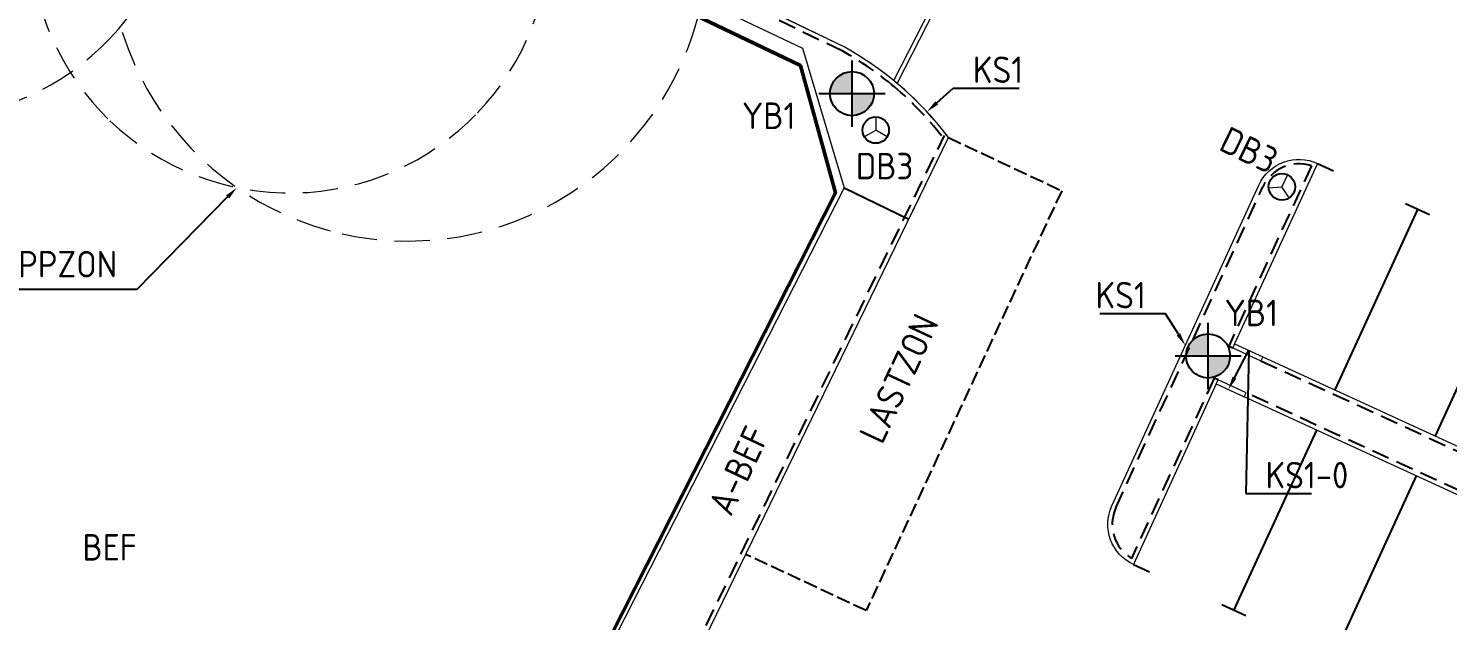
# Model space of a CAD drawing. Header units: metres. Extents: x 0 to 172473, y 0 to 6580575.
# Drawn here: x 172387.39 to 172419.59, y 6580480.28 to 6580493.7 of the extents above; entities that cross this region are included whole.
import ezdxf
from ezdxf import colors
from ezdxf.entities.mleader import LeaderData, LeaderLine
from ezdxf.enums import TextEntityAlignment as Align
from ezdxf.math import Vec2, Vec3

# ---------------------------------------------------------------- set-up
doc = ezdxf.new("R2010")
doc.units = ezdxf.units.M
doc.header["$LTSCALE"] = 0.2
for name, pattern in [('013_STRECKAD', [1.95, 1.56, -0.39]), ('DASHED', [6, 4, -2]), ('KANTSTOD1', [3, 2, -1])]:
    doc.linetypes.add(name, pattern=pattern)
for name, color, linetype in [('L-1600-T2-', 3, 'Continuous'), ('L-1822---N-', 1, 'Continuous'), ('L-DC----T1- Överbyggnad beteckning', 1, 'Continuous'), ('L-DE----T1-', 1, 'Continuous'), ('L-DE----T4-', 1, 'Continuous'), ('M-001-10_text sitplan', 3, 'Continuous'), ('M-236 KANTSTÖD', 1, 'KANTSTOD_DOUBLE_TYP1_1-200_20V'), ('M-282_ytskiktsbeteckningar', 3, 'Continuous'), ('M-423_VA-punkt', 3, 'Continuous'), ('M-714_El-tele_punkt', 1, 'Continuous'), ('R-P-----T1-', 1, 'Continuous'), ('R-P-----T4-', 1, 'Continuous')]:
    doc.layers.add(name, color=color, linetype=linetype)
for name, color, linetype, lineweight in [('L-DC----H1- (HÅRDGJORDA YTOR)_', 1, 'Continuous', 13), ('L-DED1--EJN (ränndal)_', 4, 'Continuous', 25), ('L-DEE---EJN (väg- och ytmarkering)', 9, 'Continuous', 25), ('L-DEG5--EIN (staket plank)_', 1, 'STAKET', 50), ('L-träd_inmätt krona dropzon', 4, 'DASHED', 18)]:
    doc.layers.add(name, color=color, linetype=linetype, lineweight=lineweight)
doc.styles.add('Beteckningar', font='isocp2.shx')
doc.styles.add('ISOCP', font='isocp.shx')
doc.styles.add('ISOCPEUR', font='isocpeur.ttf', dxfattribs={"height": 3.5})
doc.styles.get("Standard").update_dxf_attribs({"font": 'arial.ttf'})
doc.linetypes.add('KANTSTOD_DOUBLE_TYP1_1-200_20V', pattern='A,0.25,[2,K.SHX,S=0.1,R=0,X=0,Y=1],0.5,[2,K.SHX,S=0.1,R=0,X=0,Y=1],0.5,[2,K.SHX,S=0.1,R=0,X=0,Y=1],0.5,[2,K.SHX,S=0.1,R=0,X=0,Y=1],0.5,[2,K.SHX,S=0.1,R=0,X=0,Y=1],0.5,[2,K.SHX,S=0.1,R=0,X=0,Y=1],0.5,[2,K.SHX,S=0.1,R=0,X=0,Y=1],1.75', length=5)
doc.linetypes.add('STAKET', pattern='A,6,[7,ke_lineshapes.shx,S=2,R=-40,X=0,Y=-1.55],1.5,[7,ke_lineshapes.shx,S=2,R=-40,X=0,Y=-1.55],2', length=9.5)

# ---------------------------------------------------------------- blocks, each defined once
blk = doc.blocks.new('Belysningsstolpe')
at = {"linetype": 'ByBlock'}
h = blk.add_hatch(color=0, dxfattribs=at)
h.dxf.hatch_style = 1
h.paths.add_polyline_path([(-0.5, 0), (0, 0), (0, 0.5, 0.414214)])
h.paths.add_polyline_path([(0, -0.5, 0.414214), (0.5, 0), (0, 0)])
at = {"color": 0}
for p, q in [((0, -0.75), (0, 0.75)), ((-0.75, 0), (0.75, 0))]:
    blk.add_line(p, q, dxfattribs=at)
at = {"color": 0, "linetype": 'ByBlock'}
blk.add_circle((0, 0), 0.5, dxfattribs=at)
at = {"layer": 'L-DE----T1-', "style": 'Beteckningar'}
blk.add_attdef('BET', (0.54, 0.513), '', height=0.5, dxfattribs=at)
at = {"layer": 'L-DE----T4-', "style": 'Beteckningar'}
blk.add_attdef('ID', (0.54, -0.306), '', height=0.5, dxfattribs=at)
blk = doc.blocks.new('DB-K')
at = {"color": 0, "linetype": 'ByBlock', "lineweight": 13}
for p in [(-0.26, -0.15), (0, 0.3), (0.26, -0.15)]:
    blk.add_line(p, (0, 0), dxfattribs=at)
at = {"color": 0, "linetype": 'ByBlock', "lineweight": -2}
blk.add_circle((0, 0), 0.3, dxfattribs=at)
at = {"layer": 'R-P-----T1-', "style": 'Beteckningar', "flags": 8}
blk.add_attdef('BET', (0.302, 0.301), '', height=0.5, dxfattribs=at)
at = {"layer": 'R-P-----T4-', "style": 'Beteckningar'}
blk.add_attdef('ID', (0.302, -0.502), '', height=0.5, dxfattribs=at)
blk = doc.blocks.new('Ytskiktssymbol')
at = {"layer": 'L-DC----T1- Överbyggnad beteckning', "color": 4, "lineweight": 13, "transparency": 16777216}
blk.add_ellipse((0, 0), major_axis=(1, 0), ratio=0.5, dxfattribs=at)
at = {"transparency": 16777216, "style": 'ISOCPEUR'}
blk.add_attdef('0', text='', height=0.5, dxfattribs=at).set_placement((0, -0.238), align=Align.CENTER)
blk = doc.blocks.new('_DotSmall')
at = {"color": 0, "linetype": 'ByBlock', "const_width": 0.5}
blk.add_lwpolyline([(-0.0625, 0, 1), (0.0625, 0, 1)], format="xyb", close=True, dxfattribs=at)

msp = doc.modelspace()

# ---------------------------------------------------------------- linework, layer by layer
at = {"layer": 'L-DC----H1- (HÅRDGJORDA YTOR)_'}
for p, q in [((172405.91, 6580493.274), (172387.361, 6580502.228)), ((172407.362, 6580489.38), (172408.262, 6580491.229))]:
    msp.add_line(p, q, dxfattribs=at)
for points in [[(172361.06, 6580494.159), (172367.807, 6580508.533), (172371.129, 6580509.272), (172404.953, 6580493.256), (172405.899, 6580490.092), (172398.635, 6580475.855)], [(172407.024, 6580492.518), (172408.545, 6580495.497)], [(172407.103, 6580492.453), (172408.645, 6580495.474)], [(172402.333, 6580479.047), (172408.262, 6580491.229)], [(172405.899, 6580490.092), (172407.362, 6580489.38)], [(172414.755, 6580486.552), (172414.713, 6580486.461)], [(172414.713, 6580486.461), (172415.349, 6580486.169)], [(172414.755, 6580486.552), (172415.391, 6580486.26)], [(172415.391, 6580486.26), (172415.349, 6580486.169)], [(172415.391, 6580486.26), (172423.526, 6580482.529)], [(172414.338, 6580485.643), (172414.38, 6580485.734)], [(172415.016, 6580485.442), (172414.38, 6580485.734)], [(172414.338, 6580485.643), (172414.974, 6580485.351)], [(172414.974, 6580485.351), (172415.016, 6580485.442)], [(172423.11, 6580481.62), (172414.974, 6580485.351)]]:
    msp.add_lwpolyline(points, dxfattribs=at)
for points in [[(172408.262, 6580491.229, 0.105264), (172405.91, 6580493.274), (172387.361, 6580502.228), (172382.599, 6580504.526)], [(172414.338, 6580485.643), (172412.462, 6580481.552), (172412.462, 6580481.552, -0.414214), (172411.97, 6580482.878), (172415.305, 6580490.15, -0.414214), (172416.631, 6580490.642), (172416.631, 6580490.642), (172414.755, 6580486.552)]]:
    msp.add_lwpolyline(points, format="xyb", dxfattribs=at)
for start, end in [(49.9168, 61.0247), (36.9885, 49.9168)]:
    msp.add_arc((172402.285, 6580486.727), 7.483, start, end, dxfattribs=at)
at = {"layer": 'L-DED1--EJN (ränndal)_'}
msp.add_line((172405.899, 6580490.092), (172407.362, 6580489.38), dxfattribs=at)
at = {"layer": 'L-DEE---EJN (väg- och ytmarkering)', "linetype": '013_STRECKAD'}
msp.add_lwpolyline([(172408.262, 6580491.229), (172410.832, 6580490.024), (172406.395, 6580480.508), (172403.664, 6580481.781)], dxfattribs=at)
at = {"layer": 'L-DEE---EJN (väg- och ytmarkering)'}
for points in [[(172416.631, 6580490.643), (172416.994, 6580490.476)], [(172418.903, 6580489.6), (172417.027, 6580485.51)], [(172419.176, 6580489.475), (172418.63, 6580489.725)], [(172421.176, 6580488.558), (172419.3, 6580484.468)], [(172414.735, 6580480.511), (172416.62, 6580484.596)], [(172417.007, 6580479.468), (172418.883, 6580483.559)], [(172412.462, 6580481.553), (172412.826, 6580481.386)], [(172415.007, 6580480.386), (172414.462, 6580480.636)]]:
    msp.add_lwpolyline(points, dxfattribs=at)
at = {"layer": 'L-DEG5--EIN (staket plank)_', "elevation": 32.025}
msp.add_lwpolyline([(172398.746, 6580476.273), (172405.701, 6580489.977), (172404.907, 6580492.86), (172371.182, 6580508.977), (172368.145, 6580508.307), (172361.347, 6580494.292)], dxfattribs=at)
at = {"layer": 'L-träd_inmätt krona dropzon'}
for points in [[(172381.039, 6580493.252, 0.414214), (172389.243, 6580493.474, 0.414214), (172389.021, 6580501.679)], [(172397.581, 6580491.789, 0.414214), (172397.404, 6580500.126, 0.414214), (172389.066, 6580499.949)], [(172397.581, 6580491.789, -0.414214), (172389.243, 6580491.611, -0.414214), (172389.066, 6580499.949)], [(172402.636, 6580494.191, -0.414214), (172394.511, 6580489.047, -0.414214), (172389.367, 6580497.172)]]:
    msp.add_lwpolyline(points, format="xyb", dxfattribs=at)
at = {"layer": 'M-236 KANTSTÖD', "color": 4, "linetype": 'KANTSTOD1'}
for points in [[(172408.106, 6580491.268, 0.052239), (172407.039, 6580492.376, 0.048411), (172405.864, 6580493.185), (172387.318, 6580502.138), (172382.556, 6580504.436), (172380.291, 6580505.53), (172372.418, 6580510.964), (172371.211, 6580509.215)], [(172414.38, 6580485.734), (172414.289, 6580485.776), (172412.415, 6580481.69, -0.381966), (172412.061, 6580482.837), (172415.396, 6580490.108, -0.381966), (172416.496, 6580490.588), (172414.622, 6580486.503), (172414.713, 6580486.461)]]:
    msp.add_lwpolyline(points, format="xyb", dxfattribs=at)
for points in [[(172402.243, 6580479.091), (172408.172, 6580491.273)], [(172415.349, 6580486.169), (172423.485, 6580482.438)], [(172423.151, 6580481.711), (172415.016, 6580485.442)]]:
    msp.add_lwpolyline(points, dxfattribs=at)

# ---------------------------------------------------------------- block references
at = {"layer": 'M-423_VA-punkt'}
ref = msp.add_blockref('DB-K', (172406.614, 6580491.398, 31.388), dxfattribs=at)
ref.add_attrib('BET', 'DB3', (172406.162, 6580490.281, 31.388), dxfattribs={"layer": 'L-1600-T2-', "height": 0.6, "style": 'Beteckningar', "flags": 8})
ref = msp.add_blockref('DB-K', (172415.826, 6580490.112), dxfattribs=dict(at, rotation=333.9999999999999))
ref.add_attrib('BET', 'DB3', (172414.365, 6580490.961), dxfattribs={"layer": 'L-1600-T2-', "height": 0.6, "rotation": 334, "style": 'Beteckningar', "flags": 8})
at = {"layer": 'M-714_El-tele_punkt'}
ref = msp.add_blockref('Belysningsstolpe', (172406.076, 6580492.224), dxfattribs=at)
ref.add_attrib('BET', 'YB1', (172403.579, 6580491.423), dxfattribs={"layer": 'L-1822---N-', "height": 0.6, "style": 'Beteckningar'})
ref = msp.add_blockref('Belysningsstolpe', (172414.152, 6580486.278), dxfattribs=at)
ref.add_attrib('BET', 'YB1', (172414.525, 6580486.953), dxfattribs={"layer": 'L-1822---N-', "height": 0.6, "style": 'Beteckningar'})

# ---------------------------------------------------------------- leaders
at = {"layer": 'M-001-10_text sitplan', "color": 4}
ml = msp.add_multileader_mtext('Standard', dxfattribs=at)
ml.set_content('{\\C256;KS1}', color=4, style='ISOCP')
ml.set_leader_properties()
ml.build(insert=Vec2(0, 0))
ml.multileader.update_dxf_attribs({"text_left_attachment_type": 5, "text_right_attachment_type": 5, "dogleg_length": 0.36, "arrow_head_size": 0.3})
ctx = ml.context
ctx.base_point, ctx.char_height, ctx.arrow_head_size, ctx.landing_gap_size, ctx.plane_origin = Vec3(172408.728, 6580492.346), 0.6, 0.3, 0.09, Vec3(172412, 6580489.262)
ctx.left_attachment, ctx.right_attachment = 5, 5
notes = []
notes.append((ctx, [(0, (1, 1, 0), (172408.368, 6580492.346), (1, 0), 0.36, [(0, [(172407.774, 6580491.813)], 0, [])])]))
ctx.mtext.insert, ctx.mtext.width, ctx.mtext.flow_direction = Vec3(172408.818, 6580493.066), 1.03536, 5
ml = msp.add_multileader_mtext('Standard', dxfattribs=at)
ml.set_content('{\\C256;INMÄTT TRÄDKRONA/DROPPZON}', color=4, style='ISOCP')
ml.set_leader_properties()
ml.build(insert=Vec2(0, 0))
ml.multileader.update_dxf_attribs({"text_left_attachment_type": 5, "text_right_attachment_type": 5, "dogleg_length": 0.36, "arrow_head_size": 0.3})
ctx = ml.context
ctx.base_point, ctx.char_height, ctx.arrow_head_size, ctx.landing_gap_size, ctx.plane_origin = Vec3(172377.853, 6580487.788, 31.746), 0.6, 0.3, 0.09, Vec3(172388.306, 6580482.677, 31.746)
ctx.left_attachment, ctx.right_attachment, ctx.text_align_type = 5, 5, 2
notes.append((ctx, [(1, (1, 1, 0), (172389.856, 6580487.788, 31.746), (-1, 0), 0.36, [(0, [(172392.124, 6580490.095, 31.746)], 0, [])])]))
ctx.mtext.insert, ctx.mtext.width, ctx.mtext.defined_height, ctx.mtext.alignment, ctx.mtext.flow_direction = Vec3(172389.406, 6580488.658, 31.746), 15.32235, 2.135, 3, 5
ml = msp.add_multileader_mtext('Standard', dxfattribs=at)
ml.set_content('{\\C256;KS1}', color=4, style='ISOCP')
ml.set_leader_properties()
ml.build(insert=Vec2(0, 0))
ml.multileader.update_dxf_attribs({"text_left_attachment_type": 5, "text_right_attachment_type": 5, "dogleg_length": 0.36, "arrow_head_size": 0.3})
ctx = ml.context
ctx.base_point, ctx.char_height, ctx.arrow_head_size, ctx.landing_gap_size, ctx.plane_origin = Vec3(172411.567, 6580487.236), 0.6, 0.3, 0.09, Vec3(172417.989, 6580483.728)
ctx.left_attachment, ctx.right_attachment, ctx.text_align_type = 5, 5, 2
notes.append((ctx, [(1, (1, 1, 0), (172413.19, 6580487.236), (-1, 0), 0.36, [(0, [(172413.637, 6580486.514)], 0, [])])]))
ctx.mtext.insert, ctx.mtext.width, ctx.mtext.alignment, ctx.mtext.flow_direction = Vec3(172412.74, 6580487.956), 1.03536, 3, 5
ml = msp.add_multileader_mtext('Standard', dxfattribs=at)
ml.set_content('{\\C256;KS1-0}', color=4, style='ISOCP')
ml.set_leader_properties()
ml.build(insert=Vec2(0, 0))
ml.multileader.update_dxf_attribs({"text_left_attachment_type": 5, "text_right_attachment_type": 5, "dogleg_length": 0.36, "arrow_head_size": 0.3})
ctx = ml.context
ctx.base_point, ctx.char_height, ctx.arrow_head_size, ctx.landing_gap_size, ctx.plane_origin = Vec3(172415.366, 6580483.157), 0.6, 0.3, 0.09, Vec3(172418.962, 6580482.732)
ctx.left_attachment, ctx.right_attachment = 5, 5
notes.append((ctx, [(0, (1, 1, 0), (172415.006, 6580483.157), (1, 0), 0.36, [(1, [(172414.611, 6580485.518), (172415.073, 6580486.406)], 0, [])])]))
ctx.mtext.insert, ctx.mtext.width, ctx.mtext.flow_direction = Vec3(172415.456, 6580483.877), 1.03536, 5
at = {"layer": 'M-282_ytskiktsbeteckningar'}
ml = msp.add_multileader_block('Standard', dxfattribs=at)
ml.set_content('Ytskiktssymbol', color=4)
ml.set_attribute('0', 'TR2', width=0)
ml.set_leader_properties(color=4)
ml.set_arrow_properties(name='DOTSMALL')
ml.build(insert=Vec2(0, 0))
ml.multileader.update_dxf_attribs({"has_dogleg": 0, "dogleg_length": 0, "arrow_head_size": 0.0004, "block_connection_type": 1})
ctx = ml.context
ctx.base_point, ctx.char_height, ctx.arrow_head_size, ctx.landing_gap_size, ctx.plane_origin, ctx.plane_x_axis, ctx.plane_y_axis = Vec3(172398.638, 6580529.649), 0.18, 0.0004, 0.09, Vec3(172398.334, 6580530.151), Vec3(0.999997, 0.002307), Vec3(-0.002307, 0.999997)
ctx.attachment_type = 1
notes.append((ctx, [(0, (0, 0, 0), (0, 0), (1, 0), 1, [])]))
ctx.block.insert, ctx.block.rotation = Vec3(172398.638, 6580529.649), 0.002307
for ctx, leaders in notes:
    for number, flags, end, landing, length, lines in leaders:
        leader = LeaderData()
        leader.index, (leader.has_last_leader_line, leader.has_dogleg_vector, leader.attachment_direction) = number, flags
        leader.last_leader_point, leader.dogleg_vector, leader.dogleg_length = Vec3(end), Vec3(landing), length
        for number, points, colour, breaks in lines:
            line = LeaderLine()
            line.index, line.vertices, line.color, line.breaks = number, Vec3.list(points), colors.encode_raw_color(colour), breaks
            leader.lines.append(line)
        ctx.leaders.append(leader)

# ---------------------------------------------------------------- next in the draw order: texts
at = {"layer": 'M-282_ytskiktsbeteckningar', "insert": (172406.217, 6580484.5), "char_height": 0.6, "attachment_point": 1, "rotation": 65.0023, "style": 'ISOCP', "bg_fill": 3, "box_fill_scale": 1.2, "bg_fill_color": 256, "bg_fill_transparency": 0}
msp.add_mtext('LASTZON', dxfattribs=at)
at = {"layer": 'M-282_ytskiktsbeteckningar', "insert": (172402.789, 6580482.867), "char_height": 0.6, "attachment_point": 1, "rotation": 64.8571, "style": 'ISOCP', "bg_fill": 2}
msp.add_mtext('A-BEF', dxfattribs=at)

# ---------------------------------------------------------------- next in the draw order: leaders
at = {"layer": 'M-282_ytskiktsbeteckningar'}
ml = msp.add_multileader_block('Standard', dxfattribs=at)
ml.set_content('Ytskiktssymbol', color=4)
ml.set_attribute('0', 'TR2', width=0)
ml.set_leader_properties(color=4)
ml.set_arrow_properties(name='DOTSMALL')
ml.build(insert=Vec2(0, 0))
ml.multileader.update_dxf_attribs({"has_dogleg": 0, "dogleg_length": 0, "arrow_head_size": 0.0004, "block_connection_type": 1})
ctx = ml.context
ctx.base_point, ctx.char_height, ctx.arrow_head_size, ctx.landing_gap_size, ctx.plane_origin, ctx.plane_x_axis, ctx.plane_y_axis = Vec3(172427.908, 6580554.942), 0.18, 0.0004, 0.09, Vec3(172427.605, 6580555.444), Vec3(0.999997, 0.002307), Vec3(-0.002307, 0.999997)
ctx.attachment_type = 1
notes = []
notes.append((ctx, [(0, (0, 0, 0), (0, 0), (1, 0), 1, [])]))
ctx.block.insert, ctx.block.rotation = Vec3(172427.908, 6580554.942), 0.002307
ml = msp.add_multileader_block('Standard', dxfattribs=at)
ml.set_content('Ytskiktssymbol', color=4)
ml.set_attribute('0', 'TR2', width=0)
ml.set_leader_properties(color=4)
ml.set_arrow_properties(name='DOTSMALL')
ml.build(insert=Vec2(0, 0))
ml.multileader.update_dxf_attribs({"has_dogleg": 0, "dogleg_length": 0, "arrow_head_size": 0.0004, "block_connection_type": 1})
ctx = ml.context
ctx.base_point, ctx.char_height, ctx.arrow_head_size, ctx.landing_gap_size, ctx.plane_origin, ctx.plane_x_axis, ctx.plane_y_axis = Vec3(172406.008, 6580530.09), 0.18, 0.0004, 0.09, Vec3(172405.704, 6580530.592), Vec3(0.999997, 0.002307), Vec3(-0.002307, 0.999997)
ctx.attachment_type = 1
notes.append((ctx, [(0, (0, 0, 0), (0, 0), (1, 0), 1, [])]))
ctx.block.insert, ctx.block.rotation = Vec3(172406.008, 6580530.09), 0.002307
ml = msp.add_multileader_block('Standard', dxfattribs=at)
ml.set_content('Ytskiktssymbol', color=4)
ml.set_attribute('0', 'TR2', width=0)
ml.set_leader_properties(color=4)
ml.set_arrow_properties(name='DOTSMALL')
ml.build(insert=Vec2(0, 0))
ml.multileader.update_dxf_attribs({"has_dogleg": 0, "dogleg_length": 0, "arrow_head_size": 0.0004, "block_connection_type": 1})
ctx = ml.context
ctx.base_point, ctx.char_height, ctx.arrow_head_size, ctx.landing_gap_size, ctx.plane_origin, ctx.plane_x_axis, ctx.plane_y_axis = Vec3(172409.775, 6580520.785), 0.18, 0.0004, 0.09, Vec3(172409.471, 6580521.287), Vec3(0.999997, 0.002307), Vec3(-0.002307, 0.999997)
ctx.attachment_type = 1
notes.append((ctx, [(0, (0, 0, 0), (0, 0), (1, 0), 1, [])]))
ctx.block.insert, ctx.block.rotation = Vec3(172409.775, 6580520.785), 0.002307
ml = msp.add_multileader_block('Standard', dxfattribs=at)
ml.set_content('Ytskiktssymbol', color=4)
ml.set_attribute('0', 'TR1', width=0)
ml.set_leader_properties(color=4)
ml.set_arrow_properties(name='DOTSMALL')
ml.build(insert=Vec2(0, 0))
ml.multileader.update_dxf_attribs({"has_dogleg": 0, "dogleg_length": 0, "arrow_head_size": 0.0004, "block_connection_type": 1})
ctx = ml.context
ctx.base_point, ctx.char_height, ctx.arrow_head_size, ctx.landing_gap_size, ctx.plane_origin, ctx.plane_x_axis, ctx.plane_y_axis = Vec3(172424.418, 6580519.73), 0.18, 0.0004, 0.09, Vec3(172424.114, 6580520.232), Vec3(0.999997, 0.002307), Vec3(-0.002307, 0.999997)
ctx.attachment_type = 1
notes.append((ctx, [(0, (0, 0, 0), (0, 0), (1, 0), 1, [])]))
ctx.block.insert, ctx.block.rotation = Vec3(172424.418, 6580519.73), 0.002307
ml = msp.add_multileader_block('Standard', dxfattribs=at)
ml.set_content('Ytskiktssymbol', color=4)
ml.set_attribute('0', 'TR3', width=0)
ml.set_leader_properties(color=4)
ml.set_arrow_properties(name='DOTSMALL')
ml.build(insert=Vec2(0, 0))
ml.multileader.update_dxf_attribs({"has_dogleg": 0, "dogleg_length": 0, "arrow_head_size": 0.0004, "block_connection_type": 1})
ctx = ml.context
ctx.base_point, ctx.char_height, ctx.arrow_head_size, ctx.landing_gap_size, ctx.plane_origin, ctx.plane_x_axis, ctx.plane_y_axis = Vec3(172432.54, 6580484.634), 0.18, 0.0004, 0.09, Vec3(172432.236, 6580485.136), Vec3(0.999997, 0.002307), Vec3(-0.002307, 0.999997)
ctx.attachment_type = 1
notes.append((ctx, [(0, (0, 0, 0), (0, 0), (1, 0), 1, [])]))
ctx.block.insert, ctx.block.rotation = Vec3(172432.54, 6580484.634), 0.002307
for ctx, leaders in notes:
    for number, flags, end, landing, length, lines in leaders:
        leader = LeaderData()
        leader.index, (leader.has_last_leader_line, leader.has_dogleg_vector, leader.attachment_direction) = number, flags
        leader.last_leader_point, leader.dogleg_vector, leader.dogleg_length = Vec3(end), Vec3(landing), length
        for number, points, colour, breaks in lines:
            line = LeaderLine()
            line.index, line.vertices, line.color, line.breaks = number, Vec3.list(points), colors.encode_raw_color(colour), breaks
            leader.lines.append(line)
        ctx.leaders.append(leader)

# ---------------------------------------------------------------- next in the draw order: texts
at = {"layer": 'M-282_ytskiktsbeteckningar', "insert": (172388.619, 6580482.241), "char_height": 0.6, "attachment_point": 1, "style": 'ISOCP', "bg_fill": 3, "box_fill_scale": 1.2, "bg_fill_color": 256, "bg_fill_transparency": 0}
msp.add_mtext('BEF', dxfattribs=at)

doc.saveas('drawing.dxf')
